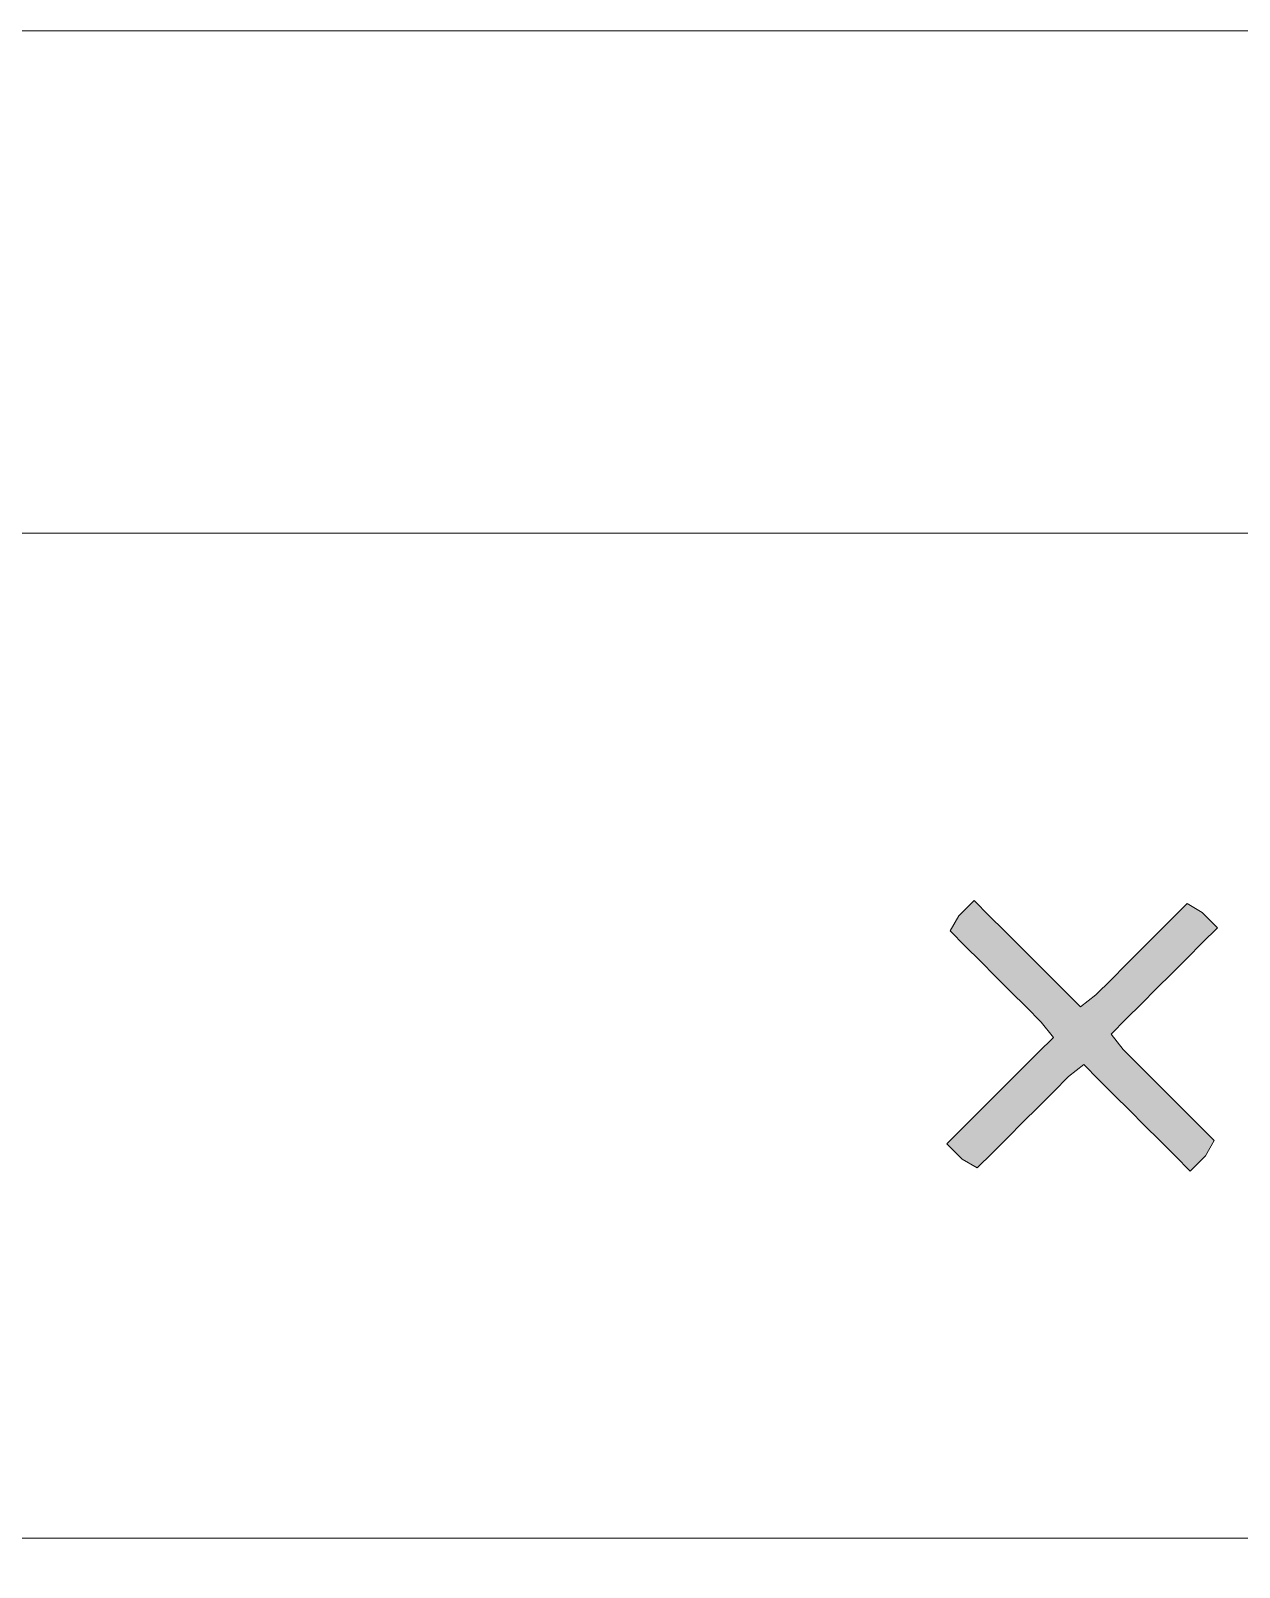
# Model space of a CAD drawing. Extents: x 0 to 1280, y 0 to 2486.
# Drawn here: x 738.6 to 801.1, y 2406.5 to 2486 of the extents above; entities that cross this region are included whole.
import ezdxf

# ---------------------------------------------------------------- set-up
doc = ezdxf.new("R2010")
doc.units = 0
doc.layers.get('0').update_dxf_attribs({"lineweight": 0})

msp = doc.modelspace()

# ---------------------------------------------------------------- hatches: boundary and pattern name
at = {"true_color": 0xbfbfbf}
h = msp.add_hatch(color=256, dxfattribs=at)
h.dxf.hatch_style = 1
h.paths.add_polyline_path([(800, 2439.59), (799.213, 2440.377), (798.426, 2440.836), (797.639, 2440.049), (796.852, 2439.262), (796.066, 2438.476), (795.279, 2437.689), (794.492, 2436.902), (793.705, 2436.115), (792.918, 2435.492), (792.131, 2436.279), (791.344, 2437.066), (790.557, 2437.852), (789.771, 2438.639), (788.984, 2439.426), (788.197, 2440.213), (787.41, 2441), (786.623, 2440.213), (786.164, 2439.426), (786.951, 2438.639), (787.737, 2437.852), (788.524, 2437.066), (789.311, 2436.279), (790.098, 2435.492), (790.885, 2434.705), (791.508, 2433.918), (790.721, 2433.131), (789.934, 2432.344), (789.147, 2431.558), (788.361, 2430.771), (787.574, 2429.984), (786.787, 2429.197), (786, 2428.41), (786.787, 2427.623), (787.574, 2427.164), (788.361, 2427.951), (789.147, 2428.737), (789.934, 2429.524), (790.721, 2430.311), (791.508, 2431.098), (792.295, 2431.885), (793.082, 2432.508), (793.869, 2431.721), (794.656, 2430.934), (795.442, 2430.148), (796.229, 2429.361), (797.016, 2428.574), (797.803, 2427.787), (798.59, 2427), (799.377, 2427.787), (799.836, 2428.574), (799.049, 2429.361), (798.263, 2430.148), (797.476, 2430.934), (796.689, 2431.721), (795.902, 2432.508), (795.115, 2433.295), (794.492, 2434.082), (795.279, 2434.869), (796.066, 2435.656), (796.852, 2436.442), (797.639, 2437.229), (798.426, 2438.016), (799.213, 2438.803), (800, 2439.59)])

# ---------------------------------------------------------------- linework, layer by layer
at = {"true_color": 0x1f1f1f}
msp.add_lwpolyline([(0, 2486), (1280, 2486), (1280, 0.1), (0, 0.1), (0, 2486)], dxfattribs=at)
at = {"true_color": 0x4d5156}
for points in [[(925, 2408), (252, 2408), (252, 2408), (246.928, 2408.5), (242.05, 2409.979), (237.555, 2412.382), (233.615, 2415.615), (230.382, 2419.555), (227.979, 2424.05), (226.5, 2428.928), (226, 2434), (226, 2434), (226, 2434), (226.5, 2439.072), (227.979, 2443.95), (230.382, 2448.445), (233.615, 2452.385), (237.555, 2455.618), (242.05, 2458.021), (246.928, 2459.5), (252, 2460), (252, 2460)], [(252, 2460), (925, 2460)]]:
    msp.add_lwpolyline(points, dxfattribs=at)
at = {"true_color": 0xbfbfbf}
msp.add_lwpolyline([(800, 2439.59), (799.213, 2440.377), (798.426, 2440.836), (797.639, 2440.049), (796.852, 2439.262), (796.066, 2438.476), (795.279, 2437.689), (794.492, 2436.902), (793.705, 2436.115), (792.918, 2435.492), (792.131, 2436.279), (791.344, 2437.066), (790.557, 2437.852), (789.771, 2438.639), (788.984, 2439.426), (788.197, 2440.213), (787.41, 2441), (786.623, 2440.213), (786.164, 2439.426), (786.951, 2438.639), (787.737, 2437.852), (788.524, 2437.066), (789.311, 2436.279), (790.098, 2435.492), (790.885, 2434.705), (791.508, 2433.918), (790.721, 2433.131), (789.934, 2432.344), (789.147, 2431.558), (788.361, 2430.771), (787.574, 2429.984), (786.787, 2429.197), (786, 2428.41), (786.787, 2427.623), (787.574, 2427.164), (788.361, 2427.951), (789.147, 2428.737), (789.934, 2429.524), (790.721, 2430.311), (791.508, 2431.098), (792.295, 2431.885), (793.082, 2432.508), (793.869, 2431.721), (794.656, 2430.934), (795.442, 2430.148), (796.229, 2429.361), (797.016, 2428.574), (797.803, 2427.787), (798.59, 2427), (799.377, 2427.787), (799.836, 2428.574), (799.049, 2429.361), (798.263, 2430.148), (797.476, 2430.934), (796.689, 2431.721), (795.902, 2432.508), (795.115, 2433.295), (794.492, 2434.082), (795.279, 2434.869), (796.066, 2435.656), (796.852, 2436.442), (797.639, 2437.229), (798.426, 2438.016), (799.213, 2438.803), (800, 2439.59), (800, 2439.59)], dxfattribs=at)

doc.saveas('drawing.dxf')
